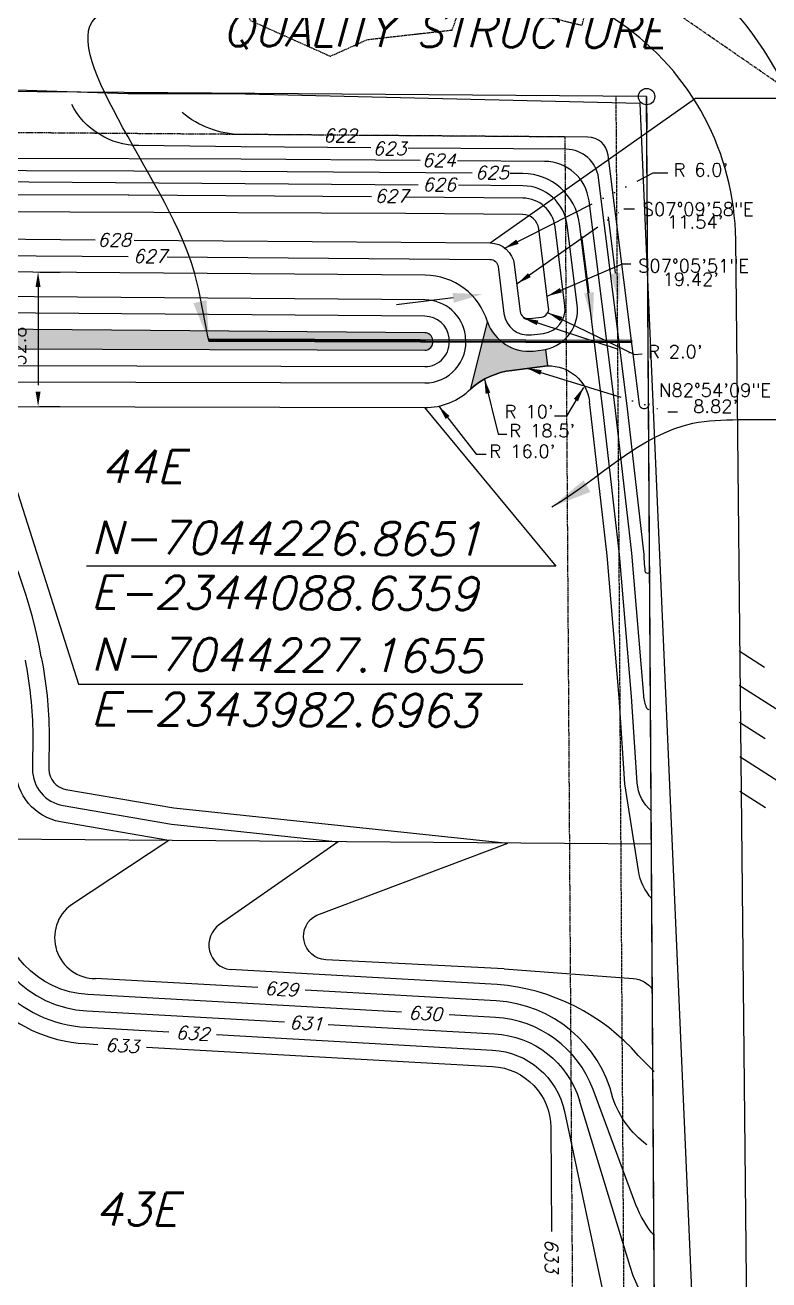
# Model space of a CAD drawing. Header units: feet. Extents: x 2342011 to 2344534, y 7042650 to 7044478.
# Drawn here: x 2343991.3 to 2344172.5, y 7044014.1 to 7044320.2 of the extents above; entities that cross this region are included whole.
import ezdxf
from ezdxf.enums import TextEntityAlignment as Align

# ---------------------------------------------------------------- set-up
doc = ezdxf.new("R2010")
doc.units = ezdxf.units.FT
doc.header["$MEASUREMENT"] = 0
for name, pattern in [('ACAD_ISO06W100', [36, 24, -3, 0, -3, 0, -3, 0, -3]), ('DEMO12', [0.09375, 0.03125, -0.0625]), ('HIDN50', [0.1875, 0.125, -0.0625]), ('PHANTOM2', [1.25, 0.625, -0.125, 0.125, -0.125, 0.125, -0.125]), ('PHNTM33', [1.16, 0.66, -0.1, 0.1, -0.1, 0.1, -0.1])]:
    doc.linetypes.add(name, pattern=pattern)
doc.layers.get('DEFPOINTS').update_dxf_attribs({"color": 249})
for name, color, linetype in [('DA-Impervious', 7, 'Continuous'), ('p-bl', 6, 'DEMO12'), ('p-boundary ph 1B', 1, 'Continuous'), ('p-cl tick', 2, 'Continuous'), ('p-cont 1', 4, 'Continuous'), ('p-cont 5', 1, 'Continuous'), ('p-ease', 2, 'HIDN50'), ('p-lot 100 1B', 2, 'Continuous'), ('p-lot 1B', 4, 'Continuous'), ('p-row', 5, 'PHNTM33'), ('p-text', 4, 'Continuous'), ('P-TRI_C-TRANSFORMER_PAD', 4, 'Continuous'), ('s-adjoiner', 252, 'PHANTOM2'), ('s-asphalt', 252, 'Continuous'), ('s-cont 1-USGS', 251, 'HIDN50'), ('s-fence', 252, 'Continuous'), ('temp-text-dim', 4, 'ACAD_ISO06W100')]:
    doc.layers.add(name, color=color, linetype=linetype)
doc.styles.add('ls80', font='simplex', dxfattribs={"oblique": 15, "height": 8})
doc.styles.get("Standard").update_dxf_attribs({"font": 'Simplex.shx'})
doc.styles.add('temp-dim', font='simplex.shx', dxfattribs={"height": 3.2})
doc.dimstyles.get("Standard").update_dxf_attribs({"dimtxt": 0.18, "dimasz": 0.18, "dimexe": 0.18, "dimexo": 0.0625, "dimgap": 0.09, "dimtad": 0, "dimtih": 1, "dimtoh": 1, "dimdec": 4, "dimzin": 0, "dimdsep": 46, "dimtxsty": 'Standard', "dimcen": 0.09, "dimadec": 0, "dimazin": 0, "dimtfac": 1, "dimtdec": 4, "dimtofl": 0, "dimtmove": 0, "dimatfit": 3, "dimfxl": 0, "dimtolj": 1, "dimtzin": 0, "dimarcsym": 0})

# ---------------------------------------------------------------- blocks, each defined once
blk = doc.blocks.new('*D30')
at = {"layer": 'DEFPOINTS', "color": 0}
for p in [(2343992.97, 7044259.91, 627), (2343992.88, 7044227.14, 627), (2343994.44, 7044227.14)]:
    blk.add_point(p, dxfattribs=at)
at = {"layer": 'temp-text-dim', "color": 0, "lineweight": -2}
for p, q in [((2343994.85, 7044259.91), (2343999.84, 7044259.91)), ((2343994.44, 7044256.31), (2343994.44, 7044230.74)), ((2343994.75, 7044227.14), (2343999.84, 7044227.14))]:
    blk.add_line(p, q, dxfattribs=at)
at = {"layer": 'temp-text-dim', "color": 0}
for points in [[(2343993.84, 7044256.31), (2343995.04, 7044256.31), (2343994.44, 7044259.91)], [(2343993.84, 7044230.74), (2343995.04, 7044230.74), (2343994.44, 7044227.14)]]:
    blk.add_solid(points, dxfattribs=at)
at = {"layer": 'temp-text-dim', "color": 0, "insert": (2343989.84, 7044242.53), "char_height": 3.2, "attachment_point": 5, "rotation": 90, "style": 'temp-dim'}
blk.add_mtext("\\A1;32.8'", dxfattribs=at)
blk = doc.blocks.new('x_arrow')
blk.add_line((0.0418, 0), (-0.1318, 0))
blk.add_solid([(0.0418, -0.015), (0.0418, 0.015), (0.1318, 0)])
blk = doc.blocks.new('ASPH')
at = {"layer": 's-asphalt'}
for points in [[(0.07, 0), (0.1371, 0.1036)], [(0.2151, 0), (0.2822, 0.1036)], [(0, 0), (0.0335, 0.0518)], [(0.1451, 0), (0.1787, 0.0518)], [(0.2851, 0), (0.3186, 0.0518)]]:
    blk.add_lwpolyline(points, dxfattribs=at)

msp = doc.modelspace()

# ---------------------------------------------------------------- hatches: boundary and pattern name
at = {"layer": 'DA-Impervious'}
h = msp.add_hatch(dxfattribs=at)
h.set_pattern_fill('GRAVEL', color=252, scale=1.5, style=0)
h.set_pattern_definition([(228.0128, (2344089.75559, 7044242.36507), (-11.99999735, -13.50000201), [0.201804, -19.978632]), (184.9697, (2344089.620586, 7044242.215074), (18.000001577, 1.49998696), [0.346302, -34.283887]), (132.5104, (2344089.27559, 7044242.18507), (14.99998608, -16.50001301), [0.244182, -24.174048]), (267.2737, (2344088.690586, 7044241.810074), (1.499994027, 30.000000442), [0.315357, -31.220337]), (292.8337, (2344088.67559, 7044241.495074), (-7.50001486, 17.99999462), [0.309233, -30.61406]), (357.2737, (2344088.795586, 7044241.210074), (-30.000000442, 1.499994027), [0.315357, -31.220337]), (37.6942, (2344089.110586, 7044241.195074), (-19.500011018, -14.999985608), [0.417044, -41.287273]), (72.2553, (2344089.440586, 7044241.450074), (10.500016144, 32.999994347), [0.393732, -38.979481]), (121.4296, (2344089.560586, 7044241.825074), (-12.00001235, 19.499992555), [0.316425, -31.32611]), (175.2364, (2344089.39559, 7044242.09507), (16.50000142, -1.4999873), [0.361248, -17.701144]), (222.3974, (2344089.035586, 7044242.125074), (-18.000011027, -16.499988123), [0.467172, -46.250062]), (138.8141, (2344090.17559, 7044241.79507), (-10.50000442, 8.99999597), [0.159451, -15.785766]), (171.4692, (2344090.05559, 7044241.900074), (19.499997427, -3.000011865), [0.303355, -30.032266]), (225, (2344089.7556, 7044241.9451), (-2e-16, -1.5), [0.212132, -1.909188]), (203.1986, (2344089.65059, 7044242.12507), (7.4999996, 3.000002), [0.114237, -11.309423]), (291.8014, (2344089.5456, 7044242.08007), (-1.4999999, 4.5000004), [0.161554, -7.916193]), (30.9638, (2344089.60559, 7044241.93007), (4.49999703, 3.0000037), [0.262393, -8.484034]), (161.5651, (2344089.8306, 7044242.06507), (3.0000007, -1.4999976), [0.189737, -4.55368]), (16.3895, (2344088.67559, 7044242.08007), (15.0000033, 4.499989065), [0.2658, -26.314267]), (70.3462, (2344088.93059, 7044242.15507), (-5.99999287, -16.5000032), [0.222992, -22.076112]), (293.1986, (2344089.83059, 7044242.36507), (-3.000002, 7.4999996), [0.228472, -11.195187]), (343.6105, (2344089.92059, 7044242.15507), (-15.0000033, 4.499989065), [0.2658, -26.314267]), (339.444, (2344088.67559, 7044241.15007), (-7.50000277, 2.999994), [0.25632, -12.559686]), (294.7751, (2344088.91559, 7044241.06007), (-7.49998828, 16.50000513), [0.214767, -21.261964]), (66.8014, (2344089.84559, 7044240.86507), (3.000002, 7.4999996), [0.228472, -11.195187]), (17.354, (2344089.93559, 7044241.07507), (-19.50000303, -5.99999175), [0.251447, -24.893136]), (69.444, (2344089.11059, 7044240.86507), (-2.999994, -7.50000277), [0.12816, -12.687846]), (101.3099, (2344089.7556, 7044240.86507), (-1.49999645, 6.0000011), [0.076485, -7.572043]), (165.9638, (2344089.7406, 7044240.94007), (4.5000008, -1.4999971), [0.309233, -5.875425]), (186.009, (2344089.44059, 7044241.015074), (14.999999626, 1.499998976), [0.286575, -28.370884]), (303.6901, (2344089.6056, 7044241.79507), (-1.500002, 2.9999993), [0.216333, -5.191994]), (353.1572, (2344089.725586, 7044241.615074), (25.499999048, -3.000011997), [0.377691, -37.391345]), (60.9454, (2344090.10059, 7044241.57007), (-6.00000004, -10.50000058), [0.154434, -15.289011]), (90, (2344090.1756, 7044241.705), (-1.5, 1.5), [0.09, -1.41]), (120.2564, (2344089.41059, 7044241.06007), (5.99999233, -10.50000368), [0.208386, -20.63028]), (48.0128, (2344089.30559, 7044241.24007), (11.99999735, 13.50000201), [0.403608, -19.776828]), (0, (2344089.5756, 7044241.54), (1.5, 1.5), [0.39, -1.11]), (325.3048, (2344089.96559, 7044241.54007), (-14.99999139, 10.500012914), [0.237171, -23.479911]), (254.0546, (2344090.16059, 7044241.40507), (-1.49999983, -6.0000002), [0.218403, -10.701762]), (207.646, (2344090.100586, 7044241.195074), (-28.49999371, -15.00001157), [0.355598, -35.204211]), (175.4261, (2344089.785586, 7044241.030074), (-19.500000837, 1.499992202), [0.376198, -37.243611])])
edge = h.paths.add_edge_path()
edge.add_line((2344090.66563, 7044243.11456), (2344090.63109, 7044243.38935))
edge.add_arc((2344088.64671, 7044243.13986), 2, 7.1660159, 89.5420662)
edge.add_line((2344088.66269, 7044245.1398), (2343983.59221, 7044245.97959))
edge.add_arc((2343984.34435, 7044243.58907), 2.50604, 107.4654149, 255.5164361)
edge.add_line((2343983.71758, 7044241.16267), (2344088.67559, 7044240.86507))
edge.add_arc((2344088.68126, 7044242.86507), 2, 269.8375437, 367.1660159)
h = msp.add_hatch(dxfattribs=at)
h.set_pattern_fill('GRAVEL', color=252, scale=1.5, style=0)
h.set_pattern_definition([(228.0128, (1.08, 1.5), (-11.9999973482372, -13.5000020124109), [0.201804, -19.978632]), (184.9697, (0.945, 1.35), (18.00000157727645, 1.4999869605106), [0.346302, -34.2838875]), (132.5104, (0.6, 1.32), (14.9999860775202, -16.5000130108068), [0.244182, -24.174048]), (267.2737, (0.015, 0.945), (1.4999940265908, 30.0000004424602), [0.315357, -31.220337]), (292.8337, (0, 0.63), (-7.5000148581557, 17.9999946176667), [0.3092325, -30.6140595]), (357.2737, (0.12, 0.345), (-30.0000004424602, 1.4999940265908), [0.315357, -31.220337]), (37.6942, (0.435, 0.33), (-19.50001101842696, -14.9999856077408), [0.4170435, -41.2872735]), (72.2553, (0.765, 0.585), (10.5000161440581, 32.9999943468588), [0.393732, -38.9794815]), (121.4296, (0.885, 0.96), (-12.00001235126455, 19.49999255473885), [0.316425, -31.3261095]), (175.2364, (0.72, 1.23), (16.5000014194794, -1.4999872989919), [0.361248, -17.7011445]), (222.3974, (0.36, 1.26), (-18.00001102660985, -16.49998812302118), [0.467172, -46.2500625]), (138.8141, (1.5, 0.93), (-10.5000044202086, 8.999995970014), [0.1594515, -15.785766]), (171.4692, (1.38, 1.035), (19.4999974272227, -3.0000118650597), [0.3033555, -30.0322665]), (225, (1.08, 1.08), (-2e-16, -1.50000046417), [0.2121315, -1.909188]), (203.1986, (0.975, 1.26), (7.4999995960006, 3.0000019878973), [0.114237, -11.3094225]), (291.8014, (0.87, 1.215), (-1.499999865751, 4.500000409516), [0.1615545, -7.916193]), (30.9638, (0.93, 1.065), (4.499997033432, 3.000003725311), [0.2623935, -8.4840345]), (161.5651, (1.155, 1.2), (3.00000065189, -1.499997604834), [0.1897365, -4.5536805]), (16.3895, (0, 1.215), (15.0000032976179, 4.499989064727), [0.2658, -26.3142675]), (70.3462, (0.255, 1.29), (-5.9999928710576, -16.5000032034093), [0.2229915, -22.076112]), (293.1986, (1.155, 1.5), (-3.0000019878973, 7.4999995960006), [0.2284725, -11.195187]), (343.6105, (1.245, 1.29), (-15.0000032976179, 4.499989064727), [0.2658, -26.3142675]), (339.444, (0, 0.285), (-7.5000027668136, 2.9999939946324), [0.25632, -12.559686]), (294.7751, (0.24, 0.195), (-7.4999882838678, 16.5000051327587), [0.214767, -21.2619645]), (66.8014, (1.17, 0), (3.0000019878973, 7.4999995960006), [0.2284725, -11.195187]), (17.354, (1.26, 0.21), (-19.5000030286452, -5.9999917533887), [0.2514465, -24.893136]), (69.444, (0.435, 0), (-2.9999939946324, -7.5000027668136), [0.12816, -12.687846]), (101.3099, (1.08, 0), (-1.499996448242, 6.000001128346), [0.076485, -7.5720435]), (165.9638, (1.065, 0.075), (4.500000818985, -1.499997086042), [0.3092325, -5.875425]), (186.009, (0.765, 0.15), (14.9999996263591, 1.4999989762228), [0.286575, -28.3708845]), (303.6901, (0.93, 0.93), (-1.50000200176, 2.999999336657), [0.216333, -5.1919935]), (353.1572, (1.05, 0.75), (25.4999990482178, -3.00001199688714), [0.377691, -37.3913445]), (60.9454, (1.425, 0.705), (-6.000000040799, -10.5000005768545), [0.154434, -15.289011]), (90, (1.5, 0.84), (-1.5, 1.5), [0.09, -1.41]), (120.2564, (0.735, 0.195), (5.999992330204, -10.5000036837821), [0.208386, -20.63028]), (48.0128, (0.63, 0.375), (11.9999973482372, 13.5000020124109), [0.403608, -19.776828]), (0, (0.9, 0.675), (1.5, 1.5), [0.39, -1.11]), (325.3048, (1.29, 0.675), (-14.9999913884813, 10.5000129143917), [0.237171, -23.479911]), (254.0546, (1.485, 0.54), (-1.4999998339446, -6.000000189978), [0.218403, -10.701762]), (207.646, (1.425, 0.33), (-28.4999937107694, -15.00001156975377), [0.3555975, -35.204211]), (175.4261, (1.11, 0.165), (-19.5000008374682, 1.49999220174163), [0.3761985, -37.243611])])
edge = h.paths.add_edge_path()
edge.add_line((2344099.89936, 7044231.45655), (2344103.96654, 7044247.75535))
edge.add_arc((2344114.15384, 7044251.42079), 10.82666, 199.7889255, 275.2983305)
edge.add_line((2344115.15359, 7044240.64038), (2344118.10756, 7044241.00819))
edge.add_line((2344118.10756, 7044241.00819), (2344118.60179, 7044237.03884))
edge.add_line((2344118.60179, 7044237.03884), (2344109.84817, 7044235.94891))
edge.add_arc((2344112.11113, 7044217.67479), 18.4137, 97.0592395, 131.5435817)

# ---------------------------------------------------------------- linework, layer by layer
at = {"layer": 'DA-Impervious', "elevation": 626}
msp.add_lwpolyline([(2344099.89936, 7044231.45655), (2344103.96654, 7044247.75535, 0.341934953), (2344115.15359, 7044240.64038), (2344118.10756, 7044241.00819), (2344118.60179, 7044237.03884), (2344109.84817, 7044235.94891, 0.151612231)], format="xyb", close=True, dxfattribs=at)
at = {"layer": 'DA-Impervious', "elevation": 627}
for points in [[(2344036.12194, 7044243.6169), (2344139.05948, 7044243.32503), (2344139.05761, 7044242.66503), (2344036.12007, 7044242.9569), (2344036.12194, 7044243.6169)], [(2344036.12101, 7044243.2869), (2344139.05855, 7044242.99503)], [(2344088.66774, 7044243.46791), (2344088.66973, 7044242.8079)]]:
    msp.add_lwpolyline(points, dxfattribs=at)
at = {"layer": 'DA-Impervious', "color": 2, "elevation": 627}
msp.add_lwpolyline([(2344088.66873, 7044243.1379), (2344036.12101, 7044243.2869)], dxfattribs=at)
at = {"layer": 'p-bl'}
for q in [(2343890.3151, 7044294.65868), (2344126.23848, 7043762.54734)]:
    msp.add_line((2344122.79642, 7044292.87362), q, dxfattribs=at)
at = {"layer": 'p-boundary ph 1B'}
msp.add_lwpolyline([(2344142.73293, 7044302.72084), (2342477.81161, 7044315.50462), (2342035.46045, 7044319.13558), (2342034.35461, 7044184.41337), (2342107.06987, 7044156.70628), (2342107.16995, 7044072.2292), (2342121.60108, 7043929.298), (2342159.64623, 7043701.60982), (2342241.7294, 7043584.6412), (2342449.91435, 7043583.44498), (2342452.65155, 7042909.18455), (2342506.9994, 7042909.03045, 0.283299893), (2342663.57014, 7043004.87335, -0.284639495), (2342776.0262, 7043073.32928), (2342814.25668, 7043073.03148), (2342813.41209, 7042963.03472), (2343901.12067, 7042954.56194), (2344004.72784, 7043063.75822), (2344140.78206, 7043062.69841), (2344150.84666, 7043052.62073), (2344142.73293, 7044302.72084)], format="xyb", dxfattribs=at)
at = {"layer": 'p-cl tick'}
msp.add_circle((2344142.73293, 7044302.72084), 2, dxfattribs=at)
at = {"layer": 'p-cont 1'}
for points in [[(2344043.92825, 7044290.47911), (2344018.91557, 7044290.74569, -0.278616691), (2344002.63943, 7044300.81691, -0.75928427)], [(2344063.20473, 7044293.33118), (2344043.95128, 7044293.47902, -0.17670675), (2344029.5835, 7044298.8458)], [(2344043.90521, 7044287.47919), (2343989.29128, 7044287.64686, -0.310364221), (2343977.83772, 7044295.56611, -0.699588603)], [(2344087.0857, 7044281.14746), (2343949.9359, 7044282.20054, -0.218562003), (2343923.46293, 7044294.40416)], [(2344143.21834, 7044227.93126, -1.090541593), (2344140.993, 7044227.60885), (2344133.3431, 7044288.45431, 0.3758457), (2344128.42054, 7044292.83044), (2344072.73529, 7044293.25801)], [(2344143.4885, 7044186.96728, -0.973838292), (2344142.40088, 7044186.92327, -0.012262871), (2344142.08051, 7044191.7115), (2344138.00773, 7044227.30387), (2344131.0217, 7044282.86904, 0.3758457), (2344123.14561, 7044289.87085), (2344084.6388, 7044290.16652)], [(2344083.97759, 7044274.17112), (2343920.26976, 7044274.86204, -0.17765362), (2343880.68494, 7044287.77205, -0.21534514)], [(2344143.34167, 7044153.19241, -0.2781417), (2344142.74116, 7044153.65259, -0.07257489), (2344142.04525, 7044156.63174), (2344139.09996, 7044191.37044), (2344135.03116, 7044226.92963), (2344128.7003, 7044277.28378, 0.3758457), (2344117.87068, 7044286.91126), (2344096.61892, 7044287.07444)], [(2344016.52058, 7044278.6892), (2343920.27695, 7044278.86204, -0.21534514), (2343905.67947, 7044285.48635, -2.226753039)], [(2344125.8389, 7044251.94442), (2344123.40233, 7044271.32428, 0.3758457), (2344112.57271, 7044280.95177), (2344096.91021, 7044281.07203)], [(2344075.6962, 7044278.23483), (2344016.52058, 7044278.6892, 0.002941153), (2344016.43234, 7044278.68936, 0.002941153)], [(2344025.92554, 7044263.61654), (2344104.55666, 7044263.01279, -0.3758457), (2344106.52568, 7044261.26234), (2344107.96488, 7044249.81529, 0.413863308), (2344114.65936, 7044244.60973), (2344117.61332, 7044244.97754, 0.414213562), (2344122.826, 7044251.67291), (2344120.42576, 7044270.95005, 0.3758457), (2344112.54968, 7044277.95186), (2344084.00831, 7044278.17101)], [(2344017.89692, 7044267.68554), (2344104.58737, 7044267.01267, -0.3758457), (2344110.49444, 7044261.76131), (2344111.93364, 7044250.31427, 0.413863308), (2344114.16513, 7044248.57908), (2344117.11909, 7044248.94689, 0.414213562), (2344118.85665, 7044251.17868), (2344116.45676, 7044270.45304, 0.375704362), (2344112.51896, 7044273.95197), (2344083.97759, 7044274.17112)], [(2344103.96654, 7044247.75535, 0.341934953), (2344115.15359, 7044240.64038), (2344118.10756, 7044241.00819, 0.385191674), (2344125.8389, 7044251.94442, 0.414213562)], [(2344144.00203, 7044107.02911, -0.14291875), (2344140.75767, 7044113.95152), (2344137.46371, 7044135.12131), (2344136.0644, 7044156.15197), (2344133.12884, 7044190.77583), (2344129.07386, 7044226.21433), (2344128.80202, 7044228.37648)]]:
    msp.add_lwpolyline(points, format="xyb", dxfattribs=at)
for points in [[(2344075.49302, 7044290.23674), (2344043.92825, 7044290.47911)], [(2344087.54432, 7044287.14412), (2344043.90521, 7044287.47919)]]:
    msp.add_lwpolyline(points, dxfattribs=at)
for points, elevation in [([(2343961.52461, 7044224.16258, -0.680997127), (2343982.8451, 7044267.98614), (2344008.31595, 7044267.7677)], 627), ([(2343964.47059, 7044226.86835, -0.683178436), (2343982.66624, 7044263.98756), (2344016.40541, 7044263.68964)], 627), ([(2344103.96654, 7044247.75535, 0.328666183), (2344088.77459, 7044259.13935), (2343982.47532, 7044259.98896, 0.898572447), (2343982.69628, 7044227.16551), (2344088.63589, 7044226.86513, 0.197462635), (2344099.89936, 7044231.45655, 0.197462635)], 627), ([(2343832.84308, 7044254.23368, 0.085959515), (2343848.12681, 7044248.07929), (2343898.89286, 7044237.18914, -0.355732689), (2343973.16508, 7044144.56025), (2343972.87638, 7044106.96086, 0.400115596), (2344005.91461, 7044071.74709), (2344008.99557, 7044071.57422)], 633), ([(2344099.89936, 7044231.45655, -0.151612231), (2344109.84817, 7044235.94891), (2344118.60179, 7044237.03884, -0.384659739), (2344128.80202, 7044228.37648)], 626), ([(2343995.22527, 7044165.99117, 0.088415661), (2343981.15326, 7044204.65556, 0.088415661)], 627), ([(2343979.28047, 7044165.29137, -0.04513494), (2343981.15016, 7044147.14272), (2343980.84117, 7044106.90139, 0.400115596), (2344006.32781, 7044079.73649), (2344054.47723, 7044077.03486)], 631), ([(2344026.27363, 7044121.31029), (2343999.88093, 7044125.85218, -0.367312248), (2343989.08606, 7044138.76367), (2343989.1503, 7044147.13029, 0.039314991), (2343987.51862, 7044164.24582)], 630), ([(2343991.28476, 7044165.3039, -0.045895946), (2343993.15055, 7044147.14769), (2343993.08594, 7044138.73296, 0.367312248), (2344000.55931, 7044129.79423), (2344026.95201, 7044125.25235), (2344067.5929, 7044120.99303), (2344038.6505, 7044100.78244, 0.681167384), (2344041.27828, 7044089.79432)], 630), ([(2343995.22527, 7044165.99117, -0.045766056), (2343997.1508, 7044147.16425), (2343997.08582, 7044138.70225, 0.367312248), (2344001.2377, 7044133.73629), (2344027.50027, 7044129.21679), (2344108.91375, 7044120.67576)], 630), ([(2343976.9834, 7044151.29328, -0.017266094), (2343977.16496, 7044144.52954), (2343976.87626, 7044106.93014, 0.400115596), (2344006.13869, 7044075.74081), (2344026.27991, 7044074.6107)], 632), ([(2344026.27363, 7044121.31029), (2344002.57946, 7044105.62474, 0.729666642), (2344008.46649, 7044087.62907, 0.416224835)], 630), ([(2344108.05706, 7044090.02436), (2344064.58517, 7044092.19928, -0.778820215), (2344062.38715, 7044103.08473), (2344108.91375, 7044120.67576)], 627), ([(2344108.05706, 7044090.02436), (2344139.48594, 7044087.64898, -0.231527277), (2344144.14658, 7044084.91527, 8.905007103)], 627), ([(2344134.51387, 7044058.41203, 0.331370904), (2344106.10123, 7044082.15087), (2344059.54195, 7044084.76327)], 629), ([(2344144.55109, 7044064.93824), (2344140.69102, 7044068.85742, 0.197199189), (2344106.32531, 7044086.14459, 4.40498271)], 628), ([(2344065.10023, 7044076.43881), (2344105.65306, 7044074.16343, -0.314540343), (2344126.36583, 7044057.90363)], 631), ([(2344037.95698, 7044073.95551), (2344105.20105, 7044070.1825, -0.338172785), (2344122.71786, 7044055.17953), (2344132.91315, 7044007.42761)], 632), ([(2344020.8357, 7044070.90988), (2344105.20489, 7044066.17599, -0.396012192), (2344119.36426, 7044051.2969), (2344119.52913, 7044025.89408)], 633), ([(2344144.65816, 7044006.09536, -0.094583901), (2344138.70761, 7044017.40074), (2344126.36583, 7044057.90363)], 631), ([(2344142.76389, 7044047.09059, -0.149366091), (2344134.51387, 7044058.41203, -0.30240898)], 629)]:
    msp.add_lwpolyline(points, format="xyb", dxfattribs=dict(at, elevation=elevation))
at = {"layer": 'p-cont 1', "elevation": 627}
for points in [[(2344094.63439, 7044243.61353), (2344094.59984, 7044243.88833, 0.375756029), (2344088.69466, 7044249.13967), (2343983.14332, 7044249.9833, 0.841524109), (2343983.3225, 7044237.16378), (2344088.66424, 7044236.86509, 0.452192331)], [(2344090.66563, 7044243.11456), (2344090.63109, 7044243.38935, 0.375756029), (2344088.66269, 7044245.1398), (2343983.59221, 7044245.97959, 0.753903145), (2343983.71758, 7044241.16267), (2344088.67559, 7044240.86507, 0.452192331)]]:
    msp.add_lwpolyline(points, format="xyb", close=True, dxfattribs=at)
at = {"layer": 'p-cont 1'}
for points, elevation in [([(2344047.97626, 7044085.41221), (2344008.46649, 7044087.62907)], 629), ([(2344106.32531, 7044086.14459), (2344041.27828, 7044089.79432)], 628)]:
    msp.add_lwpolyline(points, dxfattribs=dict(at, elevation=elevation))
at = {"layer": 'p-cont 5'}
for points in [[(2344043.88218, 7044284.47928), (2343965.43687, 7044284.72017, -0.281277492), (2343950.88307, 7044293.67238, -0.514959126)], [(2344143.89335, 7044128.47416, -0.202053792), (2344140.45709, 7044135.32048), (2344139.05598, 7044156.37829), (2344136.1144, 7044191.07314), (2344132.05251, 7044226.57198), (2344126.3789, 7044271.69852, 0.3758457), (2344112.59575, 7044283.95168), (2344109.46814, 7044283.97569)]]:
    msp.add_lwpolyline(points, format="xyb", dxfattribs=at)
msp.add_lwpolyline([(2344100.2584, 7044284.04641), (2344043.88218, 7044284.47928)], dxfattribs=at)
at = {"layer": 'p-cont 5', "elevation": 627}
msp.add_lwpolyline([(2344098.60315, 7044244.11251), (2344098.5686, 7044244.38731, 0.375756029), (2344088.72663, 7044253.13954), (2343982.83343, 7044253.98591, 0.873804353), (2343983.03796, 7044233.16457), (2344088.6529, 7044232.86511, 0.452192331)], format="xyb", close=True, dxfattribs=at)
at = {"layer": 'p-cont 5', "elevation": 630}
for points in [[(2344082.97531, 7044079.44215), (2344006.55189, 7044083.7302, -0.400115596), (2343984.84106, 7044106.87068), (2343985.15004, 7044147.11201, 0.073972262), (2343980.04033, 7044177.85103)], [(2344144.53575, 7044024.95528, -0.081746842), (2344140.14073, 7044032.41324), (2344129.6762, 7044060.5975, 0.298203689), (2344105.87714, 7044078.15715), (2344094.65238, 7044078.78696)]]:
    msp.add_lwpolyline(points, format="xyb", dxfattribs=at)
at = {"layer": 'p-ease'}
msp.add_line((2344135.23308, 7044302.67216), (2344138.73752, 7043762.73558), dxfattribs=at)
at = {"layer": 'p-lot 1B', "flags": 128}
msp.add_lwpolyline([(2344143.91623, 7044120.407), (2343888.99217, 7044122.36438)], dxfattribs=at)
at = {"layer": 'p-row'}
msp.add_line((2344150.3923, 7043122.62435), (2344142.73293, 7044302.72084), dxfattribs=at)
at = {"layer": 'p-text'}
msp.add_lwpolyline([(2344104.58737, 7044267.01267), (2344154.61985, 7044302.3091), (2344278.74188, 7044302.3091)], dxfattribs=at)
at = {"layer": 'p-text', "elevation": 627}
for points in [[(2343982.69628, 7044227.16551), (2344004.26361, 7044159.38679), (2344112.59268, 7044159.38679)], [(2344088.63589, 7044226.86513), (2344120.6419, 7044188.21701), (2344006.27593, 7044188.21701)]]:
    msp.add_lwpolyline(points, dxfattribs=at)
at = {"layer": 'P-TRI_C-TRANSFORMER_PAD'}
msp.add_line((2344142.73293, 7044302.72084), (2344142.78485, 7044294.72101), dxfattribs=at)
at = {"layer": 's-adjoiner'}
msp.add_lwpolyline([(2344194.23234, 7044292.53895), (2343945.53136, 7044464.14552)], dxfattribs=at)
msp.add_lwpolyline([(2344194.23234, 7044292.53895), (2343945.53136, 7044464.14552)], dxfattribs=at)
at = {"layer": 's-asphalt'}
for points in [[(2344185.25126, 7044268.02685, 0.243649027), (2344148.21262, 7044337.75264), (2344148.21262, 7044337.75264)], [(2344185.25126, 7044268.02685, 0.243649027), (2344148.21262, 7044337.75264), (2344148.21262, 7044337.75264)], [(2344170.48025, 7043681.42679), (2344164.43237, 7044267.81212, 0.243649027), (2344136.37933, 7044320.62239), (2344117.34789, 7044333.76898)], [(2344170.48025, 7043681.42679), (2344164.43237, 7044267.81212, 0.243649027), (2344136.37933, 7044320.62239), (2344117.34789, 7044333.76898)]]:
    msp.add_lwpolyline(points, format="xyb", dxfattribs=at)
at = {"layer": 's-cont 1-USGS', "flags": 128}
msp.add_lwpolyline([(2343918.51196, 7044464.14552), (2343918.53762, 7044463.38967), (2343928.42356, 7044447.9866), (2343949.06771, 7044429.38661), (2343968.54874, 7044420.08665), (2343981.63304, 7044410.78668), (2343986.86679, 7044390.443), (2344005.47555, 7044376.493), (2344024.0843, 7044364.57742), (2344038.91322, 7044349.46497), (2344039.4947, 7044336.38689), (2344046.18228, 7044321.2744), (2344065.6633, 7044312.55568), (2344074.67698, 7044316.62441), (2344095.32105, 7044318.9494), (2344097.35636, 7044324.47126), (2344119.74512, 7044321.85564), (2344127.01411, 7044320.1119), (2344128.46794, 7044325.92438), (2344124.97879, 7044338.71188), (2344121.19887, 7044352.95246), (2344121.78043, 7044366.32116), (2344125.26958, 7044376.20238), (2344137.56643, 7044381.42445), (2344156.16932, 7044370.26799), (2344167.79617, 7044355.85755), (2344177.56273, 7044333.07979), (2344184.53876, 7044310.76688), (2344188.25935, 7044282.41089), (2344193.84024, 7044245.68758), (2344200.35128, 7044244.75784), (2344209.18769, 7044248.01182), (2344217.55895, 7044259.63313), (2344219.88432, 7044274.50842), (2344213.83836, 7044292.1728), (2344218.95417, 7044307.97779), (2344225.93028, 7044320.06394), (2344235.69684, 7044326.10701), (2344251.97436, 7044326.10701), (2344269.64718, 7044323.78277), (2344290.57544, 7044312.16142), (2344306.38788, 7044312.16142), (2344334.29233, 7044312.16142), (2344354.29044, 7044320.99364), (2344367.31244, 7044332.15009), (2344368.70766, 7044346.09569), (2344361.73163, 7044367.014), (2344344.52388, 7044380.0299), (2344333.82726, 7044400.01852), (2344324.0607, 7044409.78043), (2344311.5037, 7044421.86659), (2344305.92281, 7044424.65572), (2344312.89892, 7044429.30421), (2344330.10666, 7044427.90966), (2344339.40807, 7044426.97997), (2344356.15074, 7044426.05027), (2344366.38237, 7044426.51512), (2344387.31063, 7044426.51512), (2344396.61211, 7044439.53097), (2344389.17093, 7044449.75773), (2344380.79959, 7044453.94141), (2344366.50709, 7044464.14552)], dxfattribs=at)
at = {"layer": 's-fence', "flags": 128}
for points in [[(2344141.07537, 7044301.06205), (2344041.57944, 7044303.41738), (2344016.30599, 7044303.41738), (2343947.21852, 7044305.65115), (2343881.05158, 7044306.64808), (2343824.63393, 7044307.45726), (2343781.40708, 7044308.07726), (2343736.97849, 7044308.07726), (2343692.54991, 7044308.07726), (2343537.36643, 7044316.98916), (2343476.82382, 7044311.28999), (2343445.92112, 7044311.28999), (2343355.46904, 7044312.56105), (2343241.10117, 7044313.35355), (2343176.13167, 7044313.80375), (2343075.45354, 7044314.58272), (2342983.30429, 7044315.55305), (2342894.34263, 7044316.4898)], [(2344141.07537, 7044301.06205), (2344041.57944, 7044303.41738), (2344016.30599, 7044303.41738), (2343947.21852, 7044305.65115), (2343881.05158, 7044306.64808), (2343824.63393, 7044307.45726), (2343781.40708, 7044308.07726), (2343736.97849, 7044308.07726), (2343692.54991, 7044308.07726), (2343537.36643, 7044316.98916), (2343476.82382, 7044311.28999), (2343445.92112, 7044311.28999), (2343355.46904, 7044312.56105), (2343241.10117, 7044313.35355), (2343176.13167, 7044313.80375), (2343075.45354, 7044314.58272), (2342983.30429, 7044315.55305), (2342894.34263, 7044316.4898)], [(2344141.07537, 7044301.06205), (2344156.55024, 7043946.20365), (2344161.26985, 7043509.86499), (2344167.24855, 7042772.46399), (2344167.9661, 7042655.56353)], [(2344141.07537, 7044301.06205), (2344156.55024, 7043946.20365), (2344161.26985, 7043509.86499), (2344167.24855, 7042772.46399), (2344167.9661, 7042655.56353)]]:
    msp.add_lwpolyline(points, dxfattribs=at)

# ---------------------------------------------------------------- block references
at = {"layer": 's-asphalt', "xscale": 119.9999999997957, "yscale": 119.9999999997957, "zscale": 119.9999999997957, "rotation": 270.3690283654759}
msp.add_blockref('ASPH', (2344165.24608, 7044167.55308), dxfattribs=at)
msp.add_blockref('ASPH', (2344165.24608, 7044167.55308), dxfattribs=at)
at = {"layer": 'temp-text-dim', "color": 2, "xscale": 80, "yscale": 80, "zscale": 80}
for p, rotation in [((2344134.72491, 7044262.94106), 277.0974905836247), ((2344128.27968, 7044258.1834), 277.166015879509), ((2344092.2818, 7044253.20828), 7.097490569444397)]:
    msp.add_blockref('x_arrow', p, dxfattribs=dict(at, rotation=rotation))

# ---------------------------------------------------------------- texts
at = {"layer": 'p-cont 1', "char_height": 3.2, "attachment_point": 5, "style": 'ls80'}
for s, insert in [('622', (2344068.03701, 7044293.21205, 632)), ('623', (2344080.12904, 7044290.05319, 632)), ('624', (2344092.11409, 7044287.19224, 632)), ('625', (2344105.06223, 7044284.17029, 632)), ('626', (2344092.22686, 7044281.25934, 632)), ('627', (2344080.57791, 7044278.45622, 632)), ('628', (2344013.01551, 7044267.75753, 632)), ('627', (2344021.72552, 7044263.7937, 632))]:
    msp.add_mtext(s, dxfattribs=dict(at, insert=insert))
for s, insert, rotation in [('{629}', (2344053.7591, 7044085.08774, 629), 356.7885494), ('{630}', (2344088.81385, 7044079.11456, 630), 356.7885494), ('{631}', (2344059.78873, 7044076.73684, 631), 356.7885494), ('{632}', (2344032.11844, 7044074.2831, 632), 356.7885494), ('{633}', (2344014.91564, 7044071.24205, 633), 356.7885494), ('{633}', (2344119.56762, 7044019.96483, 633), 270.371871)]:
    msp.add_mtext(s, dxfattribs=dict(at, insert=insert, rotation=rotation))
at = {"layer": 'p-lot 100 1B', "style": 'ls80', "oblique": 15}
for s, p in [('44E', (2344019.81854, 7044212.51223)), ('44E', (2344019.81854, 7044212.51223)), ('43E', (2344018.42776, 7044031.38238)), ('43E', (2344018.42776, 7044031.38238))]:
    msp.add_text(s, height=8, dxfattribs=at).set_placement(p, align=Align.MIDDLE_CENTER)
at = {"layer": 'p-text', "char_height": 8.0000002, "attachment_point": 1, "rotation": 359.7357493, "style": 'ls80'}
for s, insert in [('PROPOSED WATER \\PQUALITY STRUCTURE ', (2344039.4947, 7044336.38689)), ('N-7044226.8651\\PE-2344088.6359 ', (2344007.39205, 7044199.24805, 1013.73803)), ('N-7044227.1655\\PE-2343982.6963 ', (2344007.39205, 7044170.75307, 1013.73803))]:
    msp.add_mtext(s, dxfattribs=dict(at, insert=insert))
at = {"layer": 'temp-text-dim', "char_height": 3.2, "attachment_point": 1, "style": 'temp-dim'}
for s, insert, width in [("R 6.0'", (2344149.2936, 7044286.4341), 18.114015), ("R 2.0'", (2344143.04807, 7044242.09533), 14.506819), ("R 10'", (2344108.12846, 7044227.489), 23.5871066), ("R 18.5'", (2344109.26113, 7044222.84195), 16.7590946), ("R 16.0'", (2344104.42543, 7044217.80696), 17.8125848)]:
    msp.add_mtext(s, dxfattribs=dict(at, insert=insert, width=width))
at = {"layer": 'temp-text-dim', "char_height": 3.2, "style": 'temp-dim'}
for s, insert, attachment_point in [('S07°09\'58"E', (2344155.29849, 7044273.65381), 8), ("11.54'", (2344154.55957, 7044273.74139), 2), ('S07°05\'51"E', (2344154.17947, 7044259.8413), 8), ("19.42'", (2344153.49206, 7044259.77177), 2), ('N82°54\'09"E', (2344159.405, 7044229.52027), 8), ("8.82'", (2344159.55621, 7044228.78786), 2)]:
    msp.add_mtext(s, dxfattribs=dict(at, insert=insert, attachment_point=attachment_point))

# ---------------------------------------------------------------- dimensions: what is measured, and where the dimension line sits
at = {"layer": 'temp-text-dim'}
dim = msp.add_linear_dim(base=(2343994.4446, 7044227.13664), p1=(2343992.97267, 7044259.90506, 627), p2=(2343992.87976, 7044227.13664, 627), angle=90, text="32.8'", dimstyle='Standard', override={"dimscale": 30, "dimasz": 0.12, "dimtad": 1, "dimjust": 1, "dimtih": 0, "dimtoh": 0, "dimpost": "'", "dimtxsty": 'temp-dim'}, dxfattribs=at)
dim.commit()
dim.dimension.update_dxf_attribs({"geometry": '*D30', "text_midpoint": (2343994.4446, 7044242.53007), "dimtype": 160})

# ---------------------------------------------------------------- leaders
at = {"layer": 'p-text', "path_type": 1}
for points in [[(2344036.12007, 7044242.9569, 620), (2344031.34745, 7044263.57491, 620), (2344010.46845, 7044323.251, 620), (2344033.14093, 7044324.69029, 620)], [(2344119.60601, 7044202.62516, 622), (2344154.0336, 7044223.04088, 622), (2344165.01575, 7044223.93725, 622), (2344194.82606, 7044223.8334, 622)]]:
    msp.add_leader(points, dimstyle='Standard', override={"dimscale": 40, "dimtxt": 0.08, "dimasz": 0.25, "dimexe": 0.01, "dimgap": 0.05, "dimtad": 0, "dimtih": 0, "dimtoh": 0, "dimpost": "'", "dimtxsty": 'ls80', "dimaunit": 4}, dxfattribs=at)
at = {"layer": 'temp-text-dim'}
for points in [[(2344108.0409, 7044265.6976), (2344144.32285, 7044284.08763), (2344147.88333, 7044284.15694)], [(2344111.21941, 7044257.09429), (2344137.18122, 7044275.37876), (2344139.76847, 7044275.37876)], [(2344118.53511, 7044254.06175), (2344136.82435, 7044261.91068), (2344138.87629, 7044261.91068)], [(2344118.70421, 7044250.00364), (2344139.76809, 7044239.81609)], [(2344112.74041, 7044248.65444), (2344139.76809, 7044239.81609), (2344141.66667, 7044239.9772)], [(2344103.20259, 7044233.86215), (2344106.53628, 7044220.41832), (2344108.66068, 7044220.41832)], [(2344113.54225, 7044236.50742), (2344147.90877, 7044225.84828), (2344150.2896, 7044225.84828)], [(2344127.35375, 7044231.79337), (2344123.19434, 7044224.80505), (2344120.26396, 7044224.80505)], [(2344092.02201, 7044227.28724), (2344101.18868, 7044215.51154), (2344103.60609, 7044215.51154)]]:
    msp.add_leader(points, dimstyle='Standard', override={"dimscale": 30, "dimasz": 0.12, "dimpost": "'"}, dxfattribs=at)

doc.saveas('drawing.dxf')
